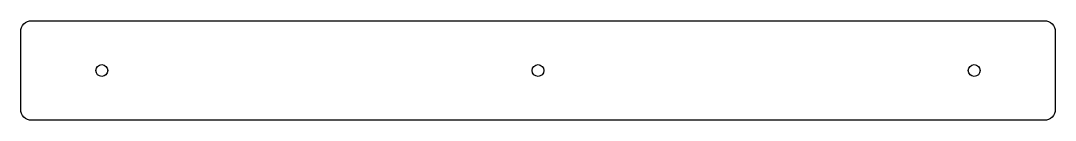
# Model space of a CAD drawing. Header units: millimetres. Extents: x -140 to 140, y -109 to -82.
import ezdxf

# ---------------------------------------------------------------- set-up
doc = ezdxf.new("R2010")
doc.units = ezdxf.units.MM
doc.layers.get('0').update_dxf_attribs({"linetype": 'CONTINUOUS'})

msp = doc.modelspace()

# ---------------------------------------------------------------- linework, layer by layer
msp.add_lwpolyline([(140.35, -105.69, -0.414214), (137.35, -108.69), (-137.35, -108.69, -0.414214), (-140.35, -105.69), (-140.35, -84.69, -0.414214), (-137.35, -81.69), (137.35, -81.69, -0.414214), (140.35, -84.69)], format="xyb", close=True)
for centre in [(-118.35, -95.19), (0, -95.19), (118.35, -95.19)]:
    msp.add_circle(centre, 1.6)

doc.saveas('drawing.dxf')
